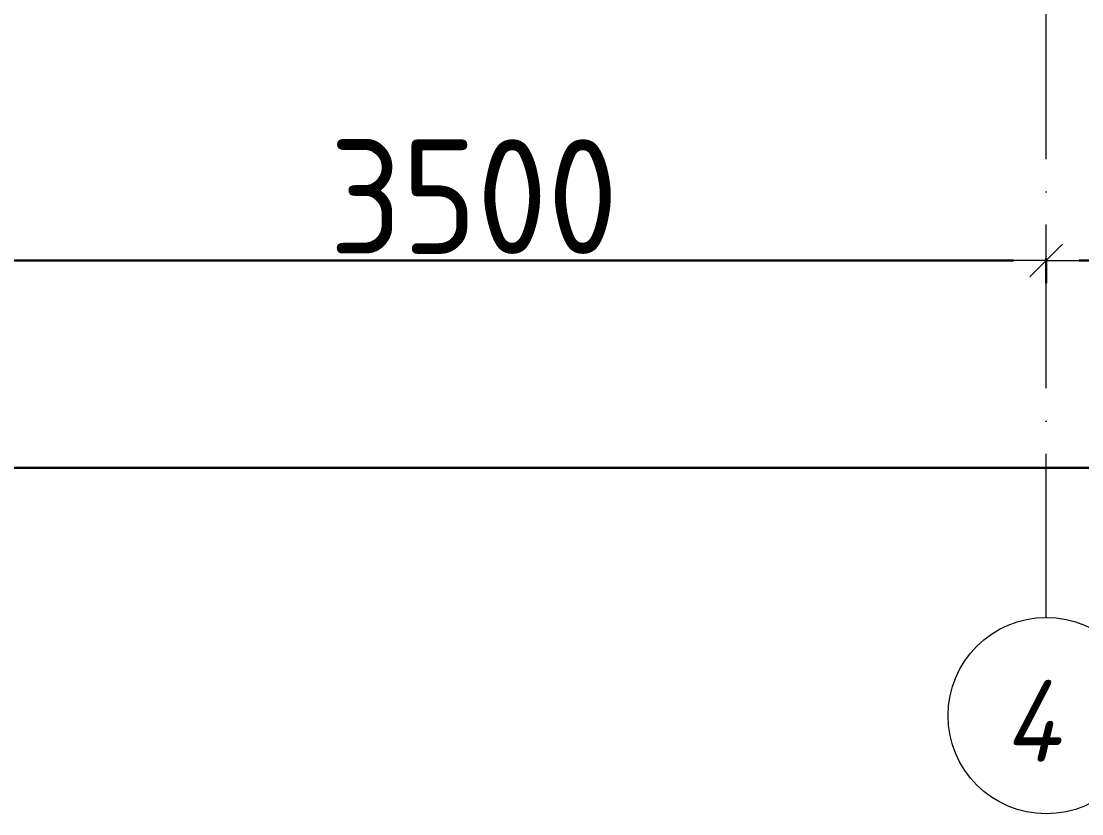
# Model space of a CAD drawing. Header units: millimetres. Extents: x -213536 to 1564669, y -45299 to 942238.
# Drawn here: x 435359 to 438601, y 422415 to 424837 of the extents above; entities that cross this region are included whole.
import ezdxf

# ---------------------------------------------------------------- set-up
doc = ezdxf.new("R2010")
doc.units = ezdxf.units.MM
doc.linetypes.add('50_200_ШТРИХ_1Т_ш5_п1_п1_', pattern=[700, 500, -100, 0, -100])
for name, color, linetype, lineweight in [('Оси', 7, 'Continuous', 9), ('Оси-1', 7, 'Continuous', 20), ('Оси-2', 7, '50_200_ШТРИХ_1Т_ш5_п1_п1_', 9), ('Размеры', 7, 'Continuous', 15)]:
    doc.layers.add(name, color=color, linetype=linetype, lineweight=lineweight)
doc.styles.add('ISOCPEUR_I_1', font='isocpeui.ttf', dxfattribs={"width": 0.85, "height": 2.5})
doc.styles.add('СПДС', font='isocpeur.ttf', dxfattribs={"width": 0.9})
doc.dimstyles.new('Размера А3', dxfattribs={"dimtxt": 200, "dimasz": 100, "dimexe": 70, "dimexo": 100, "dimgap": 20, "dimtad": 1, "dimdec": 0, "dimrnd": 10, "dimzin": 0, "dimdsep": 46, "dimtxsty": 'СПДС', "dimblk": 'ARROWHEAD_6', "dimcen": 1, "dimclrd": 256, "dimclre": 256, "dimclrt": 256, "dimazin": 0, "dimtfac": 1, "dimtdec": 0, "dimtmove": 2, "dimatfit": 3, "dimfxl": 1, "dimtolj": 1, "dimtzin": 0, "dimarcsym": 0})

# ---------------------------------------------------------------- blocks, each defined once
blk = doc.blocks.new('Ось сетки - Круг_Ø6_00__ISO-2_5_0_9K_-16731441-АИ2_03_План отделки стен 3-го этажа _Часть 2_')
at = {"layer": 'Оси-1'}
blk.add_circle((0, 0), 3, dxfattribs=at)
blk = doc.blocks.new('ARROWHEAD_6')
at = {"color": 0, "linetype": 'Continuous'}
for p, q in [((-0.5, -0.5), (0.5, 0.5)), ((0, 0), (-1, 0))]:
    blk.add_line(p, q, dxfattribs=at)
blk = doc.blocks.new('*D4713')
at = {"layer": 'Defpoints', "color": 0, "transparency": 16777216}
for p in [(434992.1, 424211.7), (438492.1, 424211.7), (438492.1, 424105.6)]:
    blk.add_point(p, dxfattribs=at)
at = {"layer": 'Размеры', "lineweight": -2, "transparency": 16777216}
for p, q in [((434992.1, 424111.7), (434992.1, 424035.6)), ((435092.1, 424105.6), (438392.1, 424105.6)), ((438492.1, 424111.7), (438492.1, 424035.6))]:
    blk.add_line(p, q, dxfattribs=at)
at = {"layer": 'Размеры', "lineweight": -2, "transparency": 16777216, "xscale": 100, "yscale": 100, "zscale": 100, "rotation": 180}
blk.add_blockref('ARROWHEAD_6', (434992.1, 424105.6), dxfattribs=at)
at = {"layer": 'Размеры', "lineweight": -2, "transparency": 16777216, "xscale": 100, "yscale": 100, "zscale": 100}
blk.add_blockref('ARROWHEAD_6', (438492.1, 424105.6), dxfattribs=at)
at = {"layer": 'Размеры', "transparency": 16777216, "insert": (436742.1, 424300.6), "char_height": 350, "width": 2.488, "attachment_point": 5, "style": 'СПДС'}
blk.add_mtext('\\A1;3500', dxfattribs=at)
blk = doc.blocks.new('*D4714')
at = {"layer": 'Defpoints', "color": 0, "transparency": 16777216}
for p in [(438492.1, 424211.7), (440792.1, 424211.7), (440792.1, 424105.6)]:
    blk.add_point(p, dxfattribs=at)
at = {"layer": 'Размеры', "lineweight": -2, "transparency": 16777216}
for p, q in [((438492.1, 424111.7), (438492.1, 424035.6)), ((438592.1, 424105.6), (440692.1, 424105.6)), ((440792.1, 424111.7), (440792.1, 424035.6))]:
    blk.add_line(p, q, dxfattribs=at)
at = {"layer": 'Размеры', "lineweight": -2, "transparency": 16777216, "xscale": 100, "yscale": 100, "zscale": 100, "rotation": 180}
blk.add_blockref('ARROWHEAD_6', (438492.1, 424105.6), dxfattribs=at)
at = {"layer": 'Размеры', "lineweight": -2, "transparency": 16777216, "xscale": 100, "yscale": 100, "zscale": 100}
blk.add_blockref('ARROWHEAD_6', (440792.1, 424105.6), dxfattribs=at)
at = {"layer": 'Размеры', "transparency": 16777216, "insert": (439642.1, 424300.6), "char_height": 350, "width": 2.488, "attachment_point": 5, "style": 'СПДС'}
blk.add_mtext('\\A1;2300', dxfattribs=at)
blk = doc.blocks.new('*D4743')
at = {"layer": 'Defpoints', "color": 0, "transparency": 16777216}
for p in [(430692.1, 423578.1), (534192.1, 423578.1), (534192.1, 423472.1)]:
    blk.add_point(p, dxfattribs=at)
at = {"layer": 'Размеры', "lineweight": -2, "transparency": 16777216}
for p, q in [((430692.1, 423478.1), (430692.1, 423402.1)), ((430792.1, 423472.1), (534092.1, 423472.1)), ((534192.1, 423478.1), (534192.1, 423402.1))]:
    blk.add_line(p, q, dxfattribs=at)
at = {"layer": 'Размеры', "lineweight": -2, "transparency": 16777216, "xscale": 100, "yscale": 100, "zscale": 100, "rotation": 180}
blk.add_blockref('ARROWHEAD_6', (430692.1, 423472.1), dxfattribs=at)
at = {"layer": 'Размеры', "lineweight": -2, "transparency": 16777216, "xscale": 100, "yscale": 100, "zscale": 100}
blk.add_blockref('ARROWHEAD_6', (534192.1, 423472.1), dxfattribs=at)
at = {"layer": 'Размеры', "transparency": 16777216, "insert": (482442.1, 423667.1), "char_height": 350, "width": 3.544, "attachment_point": 5, "style": 'СПДС'}
blk.add_mtext('\\A1;103500', dxfattribs=at)
blk = doc.blocks.new('Ось 3 этаж')
at = {"layer": 'Оси-2'}
blk.add_line((438492.1, 423014.8), (438492.1, 477896.8), dxfattribs=at)
at = {"layer": 'Оси-1', "xscale": 99.99999999999993, "yscale": 99.99999999999993, "zscale": 99.99999999999993}
blk.add_blockref('Ось сетки - Круг_Ø6_00__ISO-2_5_0_9K_-16731441-АИ2_03_План отделки стен 3-го этажа _Часть 2_', (438492.1, 422714.8), dxfattribs=at)
at = {"layer": 'Оси', "insert": (438361.4, 422823.5), "char_height": 250, "width": 223.671, "attachment_point": 1, "style": 'ISOCPEUR_I_1'}
blk.add_mtext('\\fISOCPEUR|b0|i1|c204|p34|;\\W.9;4', dxfattribs=at)
at = {"layer": 'Размеры'}
for base, p1, p2, picture, middle in [((438492.1, 424105.6), (434992.1, 424211.7), (438492.1, 424211.7), '*D4713', (436742.1, 424300.6)), ((440792.1, 424105.6), (438492.1, 424211.7), (440792.1, 424211.7), '*D4714', (439642.1, 424300.6)), ((534192.1, 423472.1), (430692.1, 423578.1), (534192.1, 423578.1), '*D4743', (482442.1, 423667.1))]:
    dim = blk.add_linear_dim(base=base, p1=p1, p2=p2, dimstyle='Размера А3', override={"dimtxt": 350}, dxfattribs=at)
    dim.commit()
    dim.dimension.update_dxf_attribs({"geometry": picture, "text_midpoint": middle})

msp = doc.modelspace()

# ---------------------------------------------------------------- block references
at = {"color": 5, "lineweight": 30}
msp.add_blockref('Ось 3 этаж', (0, 0), dxfattribs=at)

doc.saveas('drawing.dxf')
